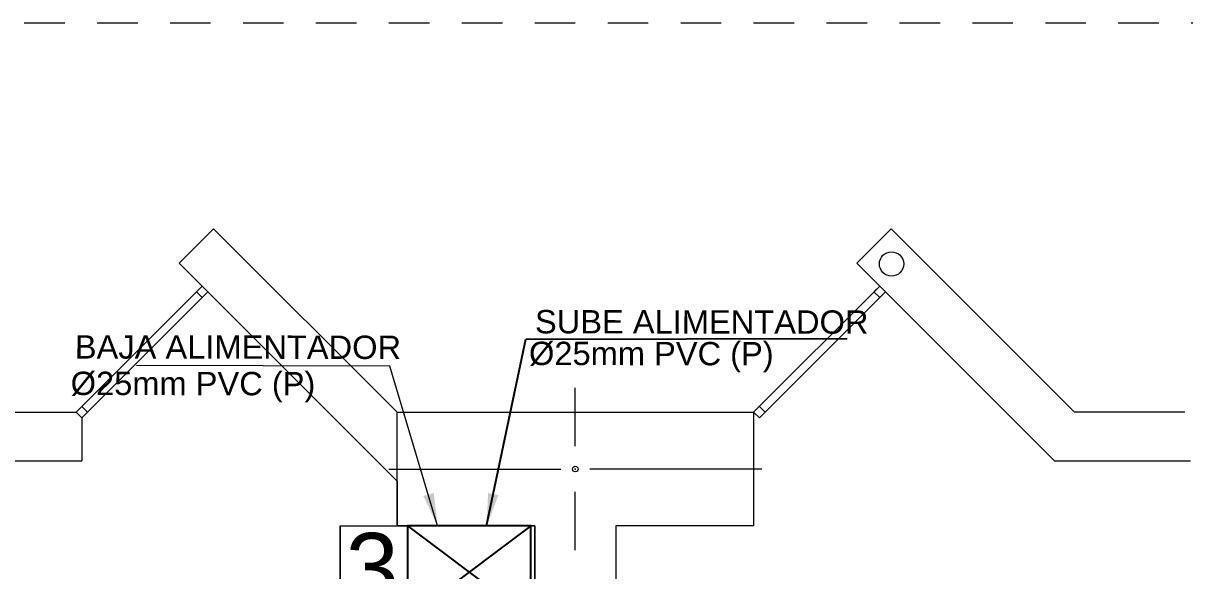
# Model space of a CAD drawing. Header units: metres. Extents: x -17 to 101, y 0 to 79.
# Drawn here: x 18.692 to 22.275, y 52.329 to 54.018 of the extents above; entities that cross this region are included whole.
import ezdxf

# ---------------------------------------------------------------- set-up
doc = ezdxf.new("R2010")
doc.units = ezdxf.units.M
doc.linetypes.add('HIDDEN2', pattern=[0.1875, 0.125, -0.0625])
for name, color, linetype, lineweight in [('corriente debil', 30, 'Continuous', 15), ('Cotas varias El', 253, 'Continuous', 13), ('ISE- DAtos', 140, 'Continuous', 35)]:
    doc.layers.add(name, color=color, linetype=linetype, lineweight=lineweight)
doc.styles.add('01COTAS', font='romans.shx')
doc.styles.add('GENERATED_STYLE_3', font='swisse.ttf')
doc.styles.add('WMF-Arial1', font='arial.ttf')
doc.dimstyles.new('DIM-50-PLANTA', dxfattribs={"dimscale": 0.05, "dimtxt": 2, "dimasz": 2, "dimexe": 2, "dimexo": 2, "dimgap": 1, "dimtad": 1, "dimdec": 0, "dimlfac": 1000, "dimdsep": 46, "dimtxsty": '01COTAS', "dimcen": 25, "dimclrd": 9, "dimclre": 9, "dimclrt": 7, "dimadec": 0, "dimazin": 0, "dimtfac": 1, "dimtdec": 0, "dimtmove": 2, "dimatfit": 3, "dimfxl": 1, "dimtolj": 1, "dimtzin": 0, "dimarcsym": 0})

msp = doc.modelspace()

# ---------------------------------------------------------------- linework, layer by layer
at = {"color": 7}
for p, q in [((20.2574, 52.4681), (19.8772, 52.183)), ((19.8772, 52.4681), (20.2574, 52.183))]:
    msp.add_line(p, q, dxfattribs=at)
msp.add_lwpolyline([(19.8772, 52.183), (20.2574, 52.183), (20.2574, 52.4681), (19.8772, 52.4681)], close=True, dxfattribs=at)
at = {"layer": 'corriente debil', "color": 5, "ltscale": 0.6}
msp.add_lwpolyline([(19.9699, 52.4681), (19.8228, 52.9608), (19.0412, 52.9619)], dxfattribs=at)
msp.add_solid([(19.9585, 52.5688), (19.9699, 52.4681), (19.9264, 52.5596)], dxfattribs=at)
at = {"layer": 'Cotas varias El', "linetype": 'Continuous'}
for p, q in [((18.8549, 52.8181), (19.2438, 53.2071)), ((19.2438, 53.2071), (19.2262, 53.1894)), ((19.2262, 53.1894), (19.2438, 53.1717)), ((19.2438, 53.2071), (19.2615, 53.1894)), ((19.2438, 53.1717), (19.2615, 53.1894)), ((20.9449, 52.8181), (21.3338, 53.2071)), ((21.3338, 53.2071), (21.3161, 53.1894)), ((21.3161, 53.1894), (21.3338, 53.1717)), ((21.3338, 53.2071), (21.3515, 53.1894)), ((21.3338, 53.1717), (21.3515, 53.1894)), ((18.8903, 52.8181), (19.2438, 53.1717)), ((20.9802, 52.8181), (21.3338, 53.1717)), ((20.3949, 52.7131), (20.3949, 52.8931)), ((18.8903, 52.8181), (18.8726, 52.8358)), ((18.8726, 52.8005), (18.8903, 52.8181)), ((20.9449, 52.8181), (20.9449, 52.8181)), ((20.9626, 52.8005), (20.9449, 52.8181)), ((20.9802, 52.8181), (20.9626, 52.8358)), ((20.9626, 52.8005), (20.9802, 52.8181)), ((19.8199, 52.6431), (20.3499, 52.6431)), ((20.9699, 52.6431), (20.4399, 52.6431)), ((20.3949, 52.3931), (20.3949, 52.5731))]:
    msp.add_line(p, q, dxfattribs=at)
at = {"layer": 'Cotas varias El', "ltscale": 0.05}
for p, q in [((18.8549, 52.8181), (18.8726, 52.8005)), ((18.8549, 52.8181), (18.8726, 52.8005)), ((18.8726, 52.8005), (18.8726, 52.6681)), ((21.8727, 52.6682), (22.2926, 52.6682))]:
    msp.add_line(p, q, dxfattribs=at)
at = {"layer": 'Cotas varias El'}
for p, q in [((19.6699, 50.5008), (19.6699, 52.4681)), ((19.6699, 52.4681), (19.6699, 50.5008)), ((19.6699, 52.4681), (20.2699, 52.4681))]:
    msp.add_line(p, q, dxfattribs=at)
at = {"layer": 'Cotas varias El', "linetype": 'HIDDEN2'}
msp.add_lwpolyline([(34.7949, 52.8181), (34.7949, 54.0181), (5.9949, 54.0181), (5.9949, 52.8181)], dxfattribs=at)
at = {"layer": 'Cotas varias El', "ltscale": 0.05}
for points in [[(19.2792, 53.3838), (19.1731, 53.2778)], [(19.8449, 52.8181), (19.2792, 53.3838)], [(21.3691, 53.3838), (21.2631, 53.2778)], [(21.9348, 52.8182), (21.3691, 53.3838)], [(19.1731, 53.2778), (19.8449, 52.606)], [(21.2631, 53.2778), (21.8727, 52.6682)], [(18.5149, 52.8181), (18.8549, 52.8181)], [(22.1049, 52.8182), (21.9348, 52.8182)], [(22.2749, 52.8182), (22.1049, 52.8182)], [(18.4527, 52.6681), (18.8726, 52.6681)]]:
    msp.add_lwpolyline(points, dxfattribs=at)
at = {"layer": 'Cotas varias El', "linetype": 'Continuous'}
msp.add_lwpolyline([(20.5199, 50.9681), (20.2699, 50.9681), (20.2699, 52.4681), (19.8449, 52.4681), (19.8449, 52.8181), (20.9449, 52.8181), (20.9449, 52.4681), (20.5199, 52.4681)], close=True, dxfattribs=at)
at = {"layer": 'Cotas varias El'}
for points in [[(20.9449, 52.8181), (20.9449, 52.4681), (20.5199, 52.4681), (20.5199, 50.9681)], [(19.8449, 52.606), (19.8449, 52.4681), (20.2699, 52.4681), (20.2699, 50.9681)]]:
    msp.add_lwpolyline(points, dxfattribs=at)
msp.add_circle((21.3704, 53.2757), 0.0375, dxfattribs=at)
at = {"layer": 'Cotas varias El', "linetype": 'Continuous'}
msp.add_circle((20.3949, 52.6431), 0.00871, dxfattribs=at)
msp.add_point((20.3949, 52.6431), dxfattribs=at)

# ---------------------------------------------------------------- texts
at = {"layer": 'corriente debil', "style": 'GENERATED_STYLE_3'}
for s, p in [('SUBE ALIMENTADOR', (20.2704, 53.0616)), ('Ø25mm PVC (P)', (20.252, 52.9638))]:
    msp.add_text(s, height=0.072036, rotation=359.9206, dxfattribs=at).set_placement(p)
at = {"layer": 'corriente debil', "color": 5, "style": 'GENERATED_STYLE_3'}
for s, p in [('BAJA ALIMENTADOR', (18.851, 52.9838)), ('Ø25mm PVC (P)', (18.8381, 52.8713))]:
    msp.add_text(s, height=0.072036, rotation=359.9206, dxfattribs=at).set_placement(p)
at = {"layer": 'ISE- DAtos', "style": 'WMF-Arial1'}
msp.add_text('3', height=0.2113, dxfattribs=at).set_placement((19.6861, 52.2345))

# ---------------------------------------------------------------- leaders
msp.add_leader([(20.1214, 52.468), (20.2421, 53.0433), (21.2338, 53.046)], dimstyle='DIM-50-PLANTA', override={"dimgap": 1, "dimtad": 0})

doc.saveas('drawing.dxf')
